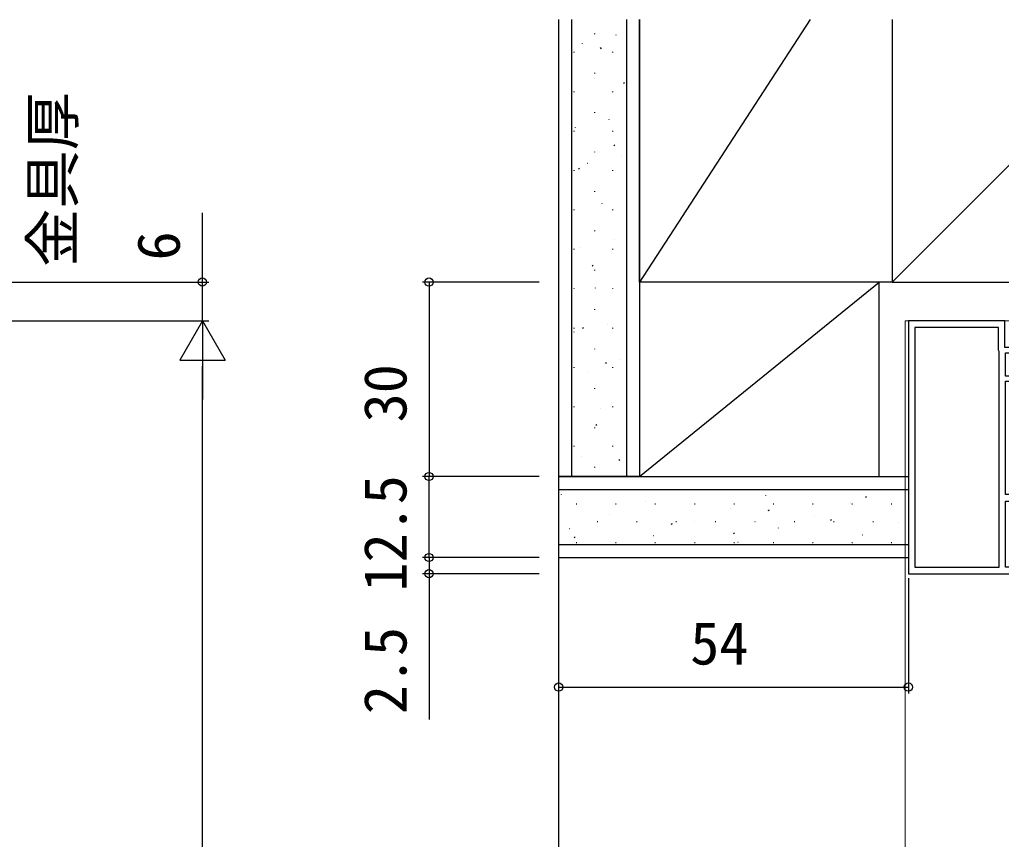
# Model space of a CAD drawing. Units: millimetres, scale not verified. Extents: x -525 to 525, y -808 to 806.
# Drawn here: x -147.1 to 4.5, y 270.6 to 397.1 of the extents above; entities that cross this region are included whole.
import ezdxf
from ezdxf.enums import TextEntityAlignment as Align

# ---------------------------------------------------------------- set-up
doc = ezdxf.new("R2010")
doc.units = ezdxf.units.MM
doc.header["$LTSCALE"] = 4
for name, color, linetype in [('0-3_YKK_11', 7, 'Continuous'), ('0-7_YKK_D', 6, 'Continuous'), ('0-9_YSS_K', 3, 'Continuous')]:
    doc.layers.add(name, color=color, linetype=linetype)
doc.layers.add('0-4_YKK_12', color=5, linetype='Continuous', lineweight=18)
doc.styles.add('ＭＳ ゴシック', font='')
doc.styles.get('ＭＳ ゴシック').set_extended_font_data('MS Gothic')

msp = doc.modelspace()

# ---------------------------------------------------------------- linework, layer by layer
at = {"layer": '0-3_YKK_11'}
for points in [[(-9.865, 350.599), (-9.865, 311.599), (8.135, 311.599), (8.135, 314.099), (7.135, 314.099), (7.135, 312.599), (5.135, 312.599), (5.135, 322.799), (7.135, 322.799), (7.135, 321.299), (8.135, 321.299), (8.135, 323.799), (5.135, 323.799), (5.135, 341.299), (9.935, 341.299), (10.635, 340.599), (10.935, 340.599), (11.835, 340.899), (11.835, 341.742), (10.926, 341.439), (10.266, 342.099), (5.135, 342.099), (5.135, 345.699), (8.258, 345.699)], [(8.258, 346.499), (5.035, 346.499), (5.035, 350.599), (-9.865, 350.599)]]:
    msp.add_lwpolyline(points, dxfattribs=at)
msp.add_lwpolyline([(-8.865, 349.599), (-8.865, 312.599), (4.135, 312.599), (4.135, 345.899), (4.035, 346.099), (4.035, 349.599)], close=True, dxfattribs=at)
at = {"layer": '0-4_YKK_12', "color": 2}
for q in [(128.637, 350.599), (-10.363, 127.103)]:
    msp.add_line((-10.363, 350.599), q, dxfattribs=at)
at = {"layer": '0-7_YKK_D'}
for p, q in [((-212.375, 356.6), (-117.865, 356.6)), ((-66.867, 356.599), (-84.865, 356.599)), ((-83.865, 356.599), (-83.865, 326.599)), ((-212.375, 350.6), (-117.865, 350.6)), ((-191.369, 350.6), (-117.865, 350.6)), ((-118.865, 350.6), (-122.365, 344.538)), ((-118.865, 350.6), (-115.365, 344.538)), ((-118.865, 350.6), (-118.865, 338.476)), ((-122.365, 344.538), (-115.365, 344.538)), ((-118.865, 134.104), (-118.865, 343.6)), ((-66.873, 326.599), (-84.865, 326.599)), ((-66.873, 326.599), (-84.865, 326.599)), ((-83.865, 314.099), (-83.865, 326.599)), ((-83.865, 314.099), (-83.865, 316.649)), ((-66.867, 314.099), (-84.865, 314.099)), ((-66.867, 314.099), (-84.865, 314.099)), ((-83.865, 314.099), (-83.865, 311.598)), ((-63.865, 313.099), (-63.865, 293.099)), ((-66.867, 311.598), (-84.865, 311.598)), ((-83.865, 311.598), (-83.865, 289.078)), ((-9.865, 310.899), (-9.865, 293.099)), ((-63.865, 294.099), (-9.865, 294.099))]:
    msp.add_line(p, q, dxfattribs=at)
msp.add_lwpolyline([(-118.865, 350.6), (-118.865, 356.6), (-118.865, 367.264)], dxfattribs=at)
for centre in [(-118.865, 356.6), (-83.865, 356.599), (-83.865, 326.599), (-83.865, 326.599), (-83.865, 314.099), (-83.865, 314.099), (-83.865, 311.598), (-63.865, 294.099), (-9.865, 294.099)]:
    msp.add_circle(centre, 0.637, dxfattribs=at)
at = {"layer": '0-9_YSS_K'}
for p, q in [((-63.865, 397.099), (-63.865, 326.599)), ((-61.865, 397.099), (-61.865, 326.599)), ((-53.365, 397.099), (-53.365, 326.599)), ((-51.365, 397.099), (-51.365, 326.599)), ((-25.041, 397.098), (-51.365, 356.599)), ((-12.365, 356.599), (28.135, 397.099)), ((-58.311, 394.962), (-58.311, 394.862)), ((-55.03, 394.745), (-55.023, 394.726)), ((-60.254, 393.453), (-60.248, 393.434)), ((-57.428, 392.776), (-57.318, 392.609)), ((-61.541, 392.112), (-61.541, 392.012)), ((-55.561, 392.112), (-55.561, 392.012)), ((-58.311, 388.882), (-58.311, 388.782)), ((-58.311, 387.967), (-58.305, 387.948)), ((-53.868, 387.397), (-53.758, 387.231)), ((-61.541, 386.032), (-61.541, 385.932)), ((-55.561, 386.032), (-55.561, 385.932)), ((-58.311, 382.802), (-58.311, 382.702)), ((-61.326, 380.434), (-61.319, 380.415)), ((-56.102, 381.726), (-56.095, 381.707)), ((-61.541, 379.952), (-61.541, 379.852)), ((-55.561, 379.952), (-55.561, 379.852)), ((-55.346, 377.792), (-55.235, 377.625)), ((-58.311, 376.722), (-58.311, 376.622)), ((-54.125, 376.146), (-54.119, 376.127)), ((-59.383, 374.948), (-59.377, 374.929)), ((-61.541, 373.872), (-61.541, 373.772)), ((-60.792, 374.182), (-60.682, 374.016)), ((-55.561, 373.872), (-55.561, 373.772)), ((-58.311, 370.642), (-58.311, 370.542)), ((-57.173, 368.708), (-57.167, 368.689)), ((-61.541, 367.792), (-61.541, 367.692)), ((-55.561, 367.792), (-55.561, 367.692)), ((-58.311, 364.562), (-58.311, 364.462)), ((-55.197, 363.127), (-55.191, 363.109)), ((-61.541, 361.712), (-61.541, 361.612)), ((-60.455, 361.93), (-60.448, 361.911)), ((-55.561, 361.712), (-55.561, 361.612)), ((-58.71, 359.199), (-58.6, 359.032)), ((-58.311, 358.482), (-58.311, 358.382)), ((-51.358, 326.599), (-14.358, 356.599)), ((-61.541, 355.632), (-61.541, 355.532)), ((-58.245, 355.689), (-58.239, 355.67)), ((-55.561, 355.632), (-55.561, 355.532)), ((-58.311, 352.402), (-58.311, 352.302)), ((-56.269, 350.109), (-56.262, 350.09)), ((-61.541, 349.552), (-61.541, 349.452)), ((-61.527, 348.911), (-61.52, 348.892)), ((-60.188, 349.593), (-60.078, 349.426)), ((-55.561, 349.552), (-55.561, 349.452)), ((-58.311, 346.322), (-58.311, 346.222)), ((-56.628, 344.215), (-56.518, 344.048)), ((-54.326, 344.623), (-54.32, 344.604)), ((-61.541, 343.472), (-61.541, 343.372)), ((-59.317, 342.671), (-59.31, 342.652)), ((-55.561, 343.472), (-55.561, 343.372)), ((-58.311, 340.242), (-58.311, 340.142)), ((-61.541, 337.392), (-61.541, 337.292)), ((-57.341, 337.09), (-57.334, 337.072)), ((-55.561, 337.392), (-55.561, 337.292)), ((-58.311, 334.162), (-58.311, 334.062)), ((-58.106, 334.609), (-57.996, 334.443)), ((-61.541, 331.312), (-61.541, 331.212)), ((-55.561, 331.312), (-55.561, 331.212)), ((-55.398, 331.604), (-55.391, 331.585)), ((-60.389, 329.652), (-60.382, 329.633)), ((-54.546, 329.231), (-54.436, 329.064)), ((-58.311, 328.082), (-58.311, 327.982)), ((-63.865, 326.599), (-9.865, 326.599)), ((-63.865, 326.599), (-63.865, 314.099)), ((-51.365, 326.599), (-63.865, 326.599)), ((-9.865, 326.599), (-9.865, 314.099)), ((-63.865, 324.599), (-9.865, 324.599)), ((-63.42, 323.839), (-63.401, 323.846)), ((-31.897, 323.638), (-31.878, 323.645)), ((-16.505, 323.418), (-16.338, 323.529)), ((-61.146, 322.403), (-61.046, 322.403)), ((-55.066, 322.403), (-54.966, 322.403)), ((-50.402, 322.767), (-50.383, 322.774)), ((-48.986, 322.403), (-48.886, 322.403)), ((-42.906, 322.403), (-42.806, 322.403)), ((-37.383, 321.695), (-37.364, 321.702)), ((-36.826, 322.403), (-36.726, 322.403)), ((-31.489, 321.336), (-31.322, 321.447)), ((-30.746, 322.403), (-30.646, 322.403)), ((-24.666, 322.403), (-24.566, 322.403)), ((-18.879, 322.566), (-18.86, 322.573)), ((-18.586, 322.403), (-18.486, 322.403)), ((-12.506, 322.403), (-12.406, 322.403)), ((-55.982, 320.791), (-55.963, 320.798)), ((-24.365, 320.624), (-24.346, 320.63)), ((-21.884, 319.858), (-21.717, 319.969)), ((-62.222, 318.581), (-62.204, 318.588)), ((-57.916, 319.653), (-57.816, 319.653)), ((-51.836, 319.653), (-51.736, 319.653)), ((-46.473, 319.254), (-46.306, 319.365)), ((-45.756, 319.653), (-45.656, 319.653)), ((-42.964, 319.719), (-42.945, 319.726)), ((-39.676, 319.653), (-39.576, 319.653)), ((-33.596, 319.653), (-33.496, 319.653)), ((-29.945, 318.647), (-29.926, 318.654)), ((-27.516, 319.653), (-27.416, 319.653)), ((-21.436, 319.653), (-21.336, 319.653)), ((-15.356, 319.653), (-15.256, 319.653)), ((-11.346, 319.552), (-11.327, 319.558)), ((-61.457, 317.172), (-61.29, 317.283)), ((-49.204, 317.509), (-49.185, 317.516)), ((-36.868, 317.776), (-36.701, 317.887)), ((-16.927, 317.576), (-16.908, 317.582)), ((-63.865, 316.099), (-9.865, 316.099)), ((-61.146, 316.423), (-61.046, 316.423)), ((-55.066, 316.423), (-54.966, 316.423)), ((-48.986, 316.423), (-48.886, 316.423)), ((-42.906, 316.423), (-42.806, 316.423)), ((-36.826, 316.423), (-36.726, 316.423)), ((-36.185, 316.438), (-36.167, 316.444)), ((-30.746, 316.423), (-30.646, 316.423)), ((-24.666, 316.423), (-24.566, 316.423)), ((-18.586, 316.423), (-18.486, 316.423)), ((-12.506, 316.423), (-12.406, 316.423)), ((-63.865, 314.099), (-9.865, 314.099)), ((-63.865, 314.099), (-63.865, 164.003))]:
    msp.add_line(p, q, dxfattribs=at)
for points in [[(-12.365, 397.098), (-12.365, 356.599), (-51.365, 356.599), (-51.365, 397.098)], [(-12.365, 397.099), (-12.365, 356.599), (92.635, 356.599), (92.635, 397.099)]]:
    msp.add_lwpolyline(points, dxfattribs=at)
msp.add_lwpolyline([(-51.365, 326.599), (-14.365, 326.599), (-14.365, 356.599), (-51.365, 356.599)], close=True, dxfattribs=at)

# ---------------------------------------------------------------- texts
at = {"layer": '0-7_YKK_D', "style": 'ＭＳ ゴシック'}
for s, p in [('金具厚', (-136.729, 358.938)), ('6', (-120.365, 359.934)), ('30', (-85.365, 334.951)), ('12.5', (-85.365, 308.844)), ('2.5', (-85.365, 289.913))]:
    msp.add_text(s, height=6.598, rotation=90, dxfattribs=at).set_placement(p, align=Align.BOTTOM_LEFT)
msp.add_text('54', height=6.598, dxfattribs=at).set_placement((-43.539, 295.599), align=Align.BOTTOM_LEFT)

doc.saveas('drawing.dxf')
